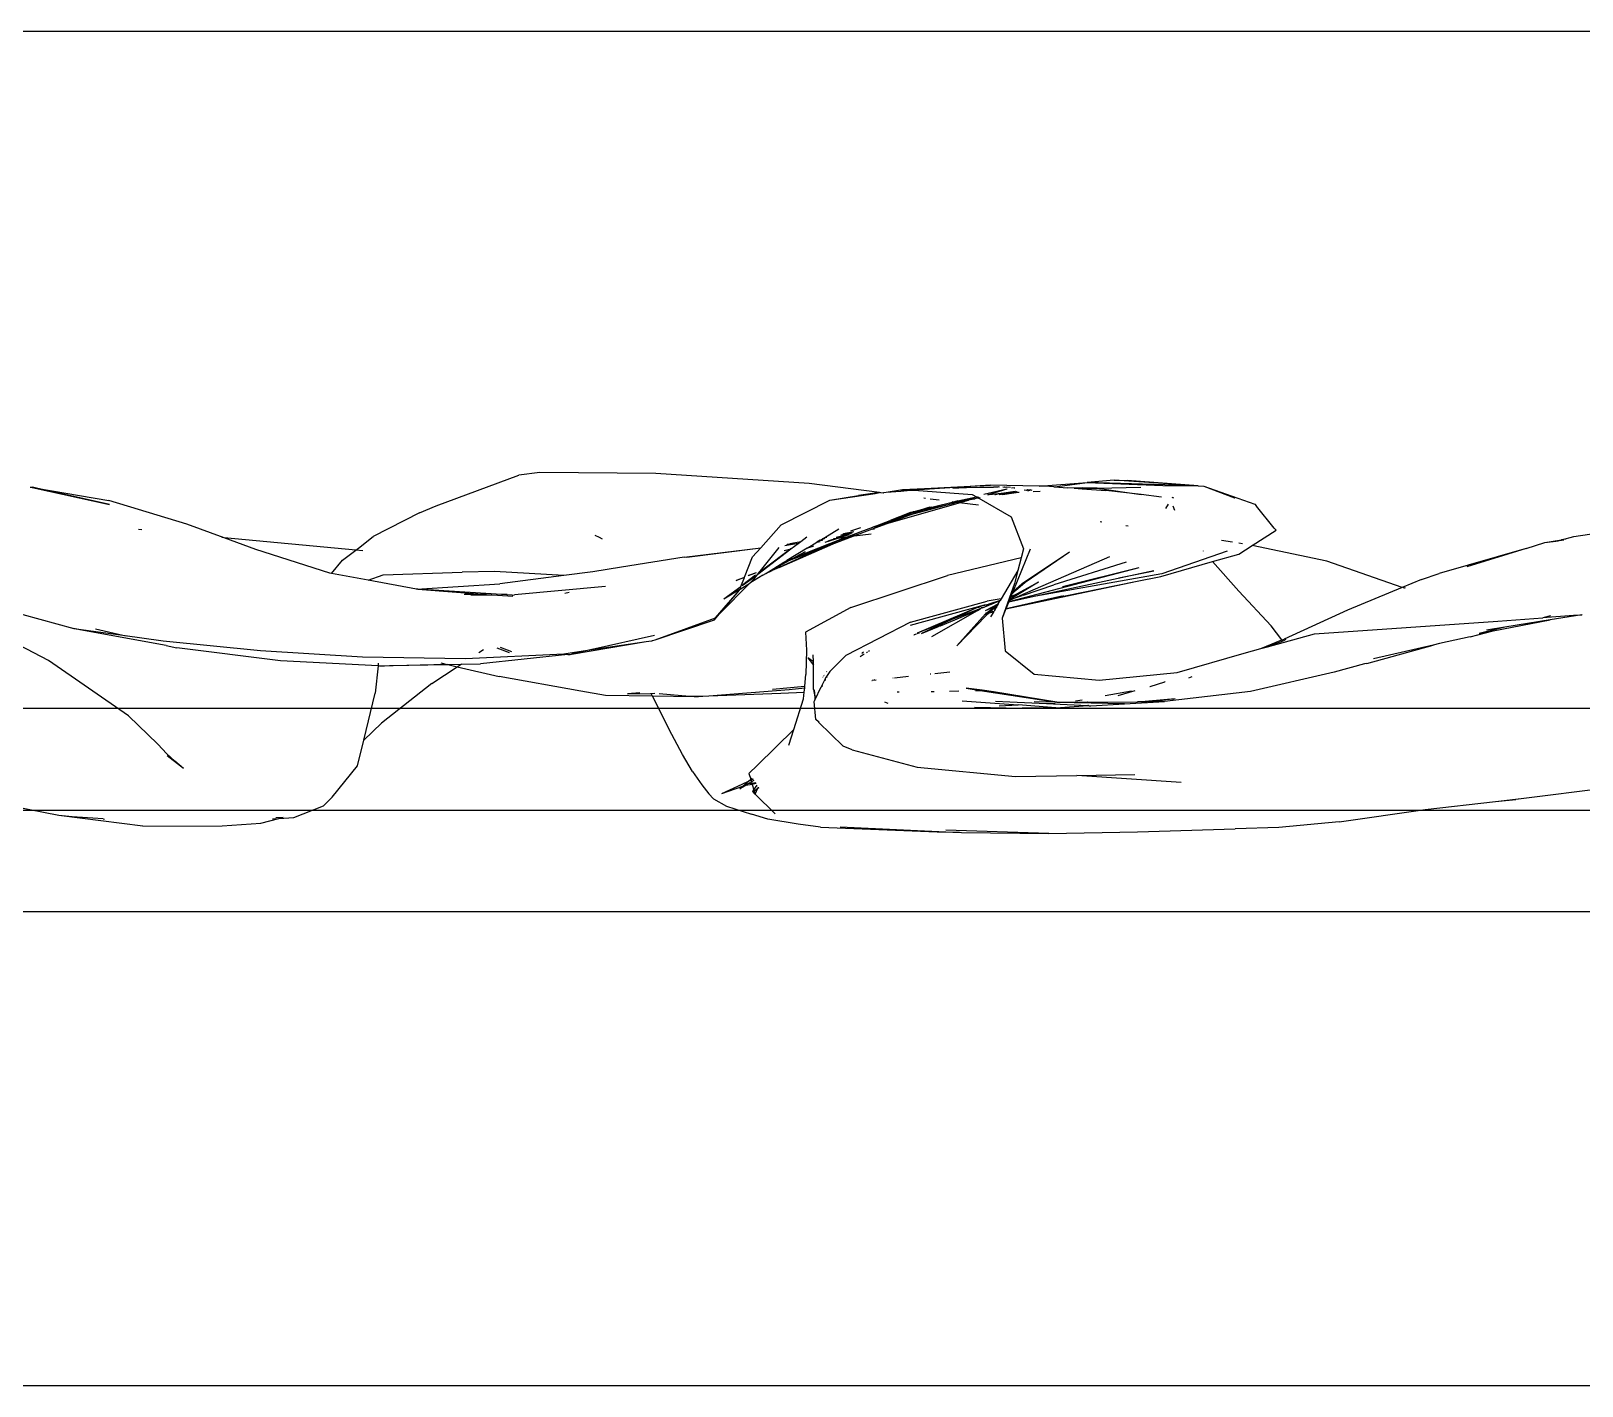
# Model space of a CAD drawing. Header units: millimetres. Extents: x -41292 to 298682, y -22072 to 33155.
# Drawn here: x 30327.9 to 30556.8, y 1090.6 to 1290.6 of the extents above; entities that cross this region are included whole.
import ezdxf

# ---------------------------------------------------------------- set-up
doc = ezdxf.new("R2010")
doc.units = ezdxf.units.MM
doc.layers.add('창호', color=4, linetype='Continuous')
doc.layers.add('틀', color=8, linetype='Continuous')

# ---------------------------------------------------------------- blocks, each defined once
blk = doc.blocks.new('AHSISHEUD')
for p, q in [((31015.05, 18868.57), (31027.26, 18873.13)), ((31030.34, 18873.5), (31027.26, 18873.13)), ((31047.45, 18873.35), (31030.34, 18873.5)), ((31070.11, 18871.87), (31047.45, 18873.35)), ((31104.05, 18871.49), (31111.11, 18872.01)), ((31106.34, 18871.4), (31111.11, 18872.01)), ((31115.14, 18872.35), (31111.11, 18872.01)), ((31127.5, 18871.54), (31111.11, 18872.01)), ((31111.11, 18872.01), (31122.3, 18871.61)), ((31127.5, 18871.54), (31115.14, 18872.35)), ((31115.14, 18872.35), (31117.05, 18872.32)), ((31127.5, 18871.54), (31117.05, 18872.32)), ((30955.1, 18871.34), (30955.45, 18871.33)), ((30955.41, 18871.27), (30966.82, 18868.77)), ((30955.43, 18871.3), (30956.08, 18871.19)), ((30956.08, 18871.19), (30955.45, 18871.33)), ((30956.08, 18871.19), (30966.74, 18869.36)), ((30966.82, 18868.77), (30956.08, 18871.19)), ((31080.47, 18870.54), (31070.11, 18871.87)), ((31073.15, 18869.43), (31079.85, 18870.41)), ((31073.15, 18869.43), (31077.36, 18870.12)), ((31080.47, 18870.54), (31077.36, 18870.12)), ((31077.36, 18870.12), (31079.85, 18870.41)), ((31079.85, 18870.41), (31080.47, 18870.54)), ((31080.7, 18870.51), (31080.47, 18870.54)), ((31080.7, 18870.51), (31081.45, 18870.6)), ((31081.11, 18870.46), (31081.05, 18870.47)), ((31081.45, 18870.6), (31083.9, 18871)), ((31081.45, 18870.6), (31083.61, 18870.77)), ((31083.61, 18870.77), (31085, 18870.92)), ((31085.6, 18870.88), (31083.61, 18870.77)), ((31083.9, 18871), (31087.11, 18871.16)), ((31083.9, 18871), (31085, 18870.92)), ((31085, 18870.92), (31087.11, 18871.16)), ((31085, 18870.92), (31085.6, 18870.88)), ((31096.89, 18871.65), (31085.6, 18870.88)), ((31085.6, 18870.88), (31094.18, 18870.26)), ((31087.26, 18869.67), (31087.02, 18869.7)), ((31087.11, 18871.16), (31096.89, 18871.65)), ((31097.31, 18871.32), (31091.31, 18871.2)), ((31091.31, 18871.2), (31093.08, 18871.31)), ((31092.06, 18869.33), (31094.81, 18869.9)), ((31093.08, 18871.31), (31098, 18871.37)), ((31093.08, 18871.31), (31097.31, 18871.32)), ((31093.85, 18869.59), (31094.14, 18869.63)), ((31093.94, 18869.51), (31094.57, 18869.69)), ((31094.41, 18869.59), (31093.94, 18869.51)), ((31094.14, 18869.63), (31094.47, 18869.72)), ((31094.18, 18870.26), (31094.81, 18869.9)), ((31095.05, 18869.76), (31094.41, 18869.59)), ((31094.41, 18869.59), (31094.57, 18869.69)), ((31094.47, 18869.72), (31094.57, 18869.69)), ((31094.57, 18869.69), (31094.89, 18869.78)), ((31094.81, 18869.9), (31094.94, 18869.93)), ((31094.92, 18869.83), (31094.81, 18869.9)), ((31094.89, 18869.78), (31094.92, 18869.83)), ((31094.89, 18869.78), (31094.99, 18869.79)), ((31094.92, 18869.83), (31095.02, 18869.9)), ((31094.92, 18869.83), (31094.99, 18869.79)), ((31094.99, 18869.79), (31095.07, 18869.87)), ((31094.99, 18869.79), (31095.05, 18869.76)), ((31095.05, 18869.76), (31095.09, 18869.74)), ((31095.07, 18869.87), (31095.13, 18869.85)), ((31095.09, 18869.74), (31095.18, 18869.83)), ((31095.09, 18869.74), (31095.13, 18869.71)), ((31095.13, 18869.71), (31095.26, 18869.79)), ((31095.29, 18869.78), (31095.13, 18869.71)), ((31095.13, 18869.71), (31099.9, 18866.97)), ((31095.36, 18869.75), (31095.29, 18869.78)), ((31099.3, 18871.05), (31095.87, 18870.27)), ((31096.44, 18870.27), (31096.62, 18870.28)), ((31096.68, 18870.29), (31096.62, 18870.28)), ((31096.73, 18870.28), (31096.68, 18870.29)), ((31099.3, 18871.05), (31096.73, 18870.28)), ((31096.73, 18870.28), (31098.43, 18870.46)), ((31104.05, 18871.49), (31096.89, 18871.65)), ((31098, 18871.37), (31097.31, 18871.32)), ((31097.52, 18870.28), (31097.61, 18870.28)), ((31097.61, 18870.28), (31098.43, 18870.46)), ((31098.21, 18871.32), (31098, 18871.37)), ((31098.16, 18870.28), (31099.7, 18870.52)), ((31098.43, 18870.46), (31098.49, 18870.46)), ((31098.49, 18870.46), (31100.51, 18870.75)), ((31098.49, 18870.46), (31100.7, 18870.7)), ((31098.49, 18870.46), (31099.7, 18870.52)), ((31098.63, 18870.28), (31098.53, 18870.28)), ((31098.63, 18870.28), (31100.65, 18870.57)), ((31100.08, 18870.54), (31098.63, 18870.28)), ((31098.67, 18871.38), (31098.89, 18871.35)), ((31098.89, 18871.35), (31099.04, 18871.39)), ((31099.13, 18871.31), (31098.89, 18871.35)), ((31099.29, 18871.36), (31099.13, 18871.31)), ((31099.84, 18871.29), (31099.29, 18871.36)), ((31099.34, 18871.04), (31099.3, 18871.05)), ((31099.7, 18870.52), (31100.08, 18870.54)), ((31100.37, 18871.23), (31099.98, 18871.19)), ((31100.08, 18870.54), (31100.7, 18870.7)), ((31100.08, 18870.54), (31100.65, 18870.57)), ((31100.37, 18871.23), (31100.44, 18871.22)), ((31100.51, 18870.75), (31100.56, 18870.73)), ((31100.65, 18870.57), (31101, 18870.62)), ((31100.7, 18870.7), (31100.82, 18870.67)), ((31101, 18870.62), (31101.11, 18870.6)), ((31102.16, 18870.86), (31101.83, 18870.91)), ((31102.35, 18870.94), (31102.16, 18870.86)), ((31102.82, 18870.93), (31102.16, 18870.86)), ((31102.35, 18870.94), (31102.42, 18870.98)), ((31102.37, 18870.82), (31102.82, 18870.93)), ((31102.42, 18870.98), (31102.55, 18870.96)), ((31102.82, 18870.93), (31102.96, 18870.91)), ((31103.16, 18870.71), (31104.18, 18870.76)), ((31104.91, 18871.47), (31104.05, 18871.49)), ((31106.19, 18871.38), (31104.91, 18871.47)), ((31106.19, 18871.38), (31106.34, 18871.4)), ((31106.34, 18871.4), (31108.17, 18871.24)), ((31109.22, 18871.17), (31108.17, 18871.24)), ((31110.48, 18871.22), (31109.22, 18871.17)), ((31109.22, 18871.17), (31110.41, 18871.09)), ((31110.41, 18871.09), (31112.62, 18871.21)), ((31110.41, 18871.09), (31113.87, 18870.85)), ((31112.62, 18871.21), (31110.48, 18871.22)), ((31112.62, 18871.21), (31119.07, 18871.36)), ((31112.62, 18871.21), (31119.12, 18870.24)), ((31119.12, 18870.24), (31113.87, 18870.85)), ((31122.11, 18869.86), (31119.12, 18870.24)), ((31122.3, 18871.61), (31127.5, 18871.54)), ((31123.75, 18869.86), (31123.67, 18869.74)), ((31123.84, 18869.73), (31123.88, 18869.85)), ((31127.5, 18871.54), (31128.33, 18871.51)), ((31128.33, 18871.51), (31132.88, 18869.79)), ((31128.33, 18871.51), (31135.88, 18868.82)), ((31132.88, 18869.79), (31132.92, 18869.78)), ((30978.23, 18865.89), (30966.74, 18869.36)), ((31012.59, 18867.55), (31005.76, 18864.05)), ((31012.59, 18867.55), (31015.05, 18868.57)), ((31065.99, 18865.8), (31073.15, 18869.43)), ((31086.28, 18867.84), (31082.06, 18866.44)), ((31085.07, 18867.58), (31082.06, 18866.44)), ((31082.11, 18866.15), (31092.25, 18869.03)), ((31091.5, 18868.97), (31085.05, 18867.26)), ((31085.05, 18867.26), (31086.96, 18867.99)), ((31085.33, 18867.64), (31085.07, 18867.58)), ((31085.47, 18867.68), (31085.33, 18867.64)), ((31085.47, 18867.68), (31087.58, 18868.31)), ((31086.28, 18867.84), (31085.47, 18867.68)), ((31086.28, 18867.84), (31086.96, 18867.99)), ((31086.69, 18867.98), (31086.28, 18867.84)), ((31087.58, 18868.31), (31086.69, 18867.98)), ((31087.37, 18868.15), (31086.69, 18867.98)), ((31086.96, 18867.99), (31091.5, 18868.97)), ((31086.96, 18867.99), (31087.37, 18868.15)), ((31090.79, 18868.98), (31087.37, 18868.15)), ((31087.37, 18868.15), (31087.93, 18868.4)), ((31087.93, 18868.4), (31087.58, 18868.31)), ((31087.93, 18868.4), (31088.16, 18868.45)), ((31089.29, 18869.41), (31087.97, 18869.58)), ((31091.38, 18869.14), (31090.79, 18868.98)), ((31091.52, 18869.12), (31090.79, 18868.98)), ((31091.38, 18869.14), (31091.22, 18869.16)), ((31092.06, 18869.33), (31091.38, 18869.14)), ((31091.52, 18869.12), (31091.38, 18869.14)), ((31091.91, 18869.08), (31091.5, 18868.97)), ((31091.59, 18869.12), (31091.52, 18869.12)), ((31091.59, 18869.12), (31092.92, 18869.34)), ((31091.91, 18869.08), (31091.59, 18869.12)), ((31091.98, 18869.07), (31091.91, 18869.08)), ((31092.05, 18869.08), (31091.98, 18869.07)), ((31092.92, 18869.34), (31092.05, 18869.08)), ((31092.25, 18869.03), (31092.05, 18869.08)), ((31092.06, 18869.33), (31093.65, 18869.53)), ((31092.25, 18869.03), (31093.62, 18869.42)), ((31095.08, 18868.67), (31092.25, 18869.03)), ((31092.92, 18869.34), (31093.25, 18869.4)), ((31093.65, 18869.53), (31093.25, 18869.4)), ((31093.62, 18869.42), (31093.25, 18869.4)), ((31093.94, 18869.51), (31093.62, 18869.42)), ((31093.65, 18869.53), (31093.85, 18869.59)), ((31123.09, 18868.83), (31122.7, 18868.21)), ((31124.09, 18867.92), (31123.83, 18868.56)), ((31135.88, 18868.82), (31136.07, 18868.59)), ((31136.07, 18868.59), (31136.14, 18868.56)), ((31138.75, 18865.3), (31136.14, 18868.56)), ((30971.62, 18865.02), (30971.12, 18865.07)), ((30983.74, 18863.88), (30978.23, 18865.89)), ((31062.96, 18862.39), (31065.99, 18865.8)), ((31072.4, 18863.93), (31074.5, 18865.2)), ((31076.25, 18864.92), (31077.74, 18865.37)), ((31079.41, 18865.13), (31076.81, 18864.15)), ((31077.61, 18864.74), (31079.48, 18865.45)), ((31082.11, 18866.15), (31079.41, 18865.13)), ((31079.41, 18865.13), (31079.76, 18865.19)), ((31085.05, 18867.26), (31079.48, 18865.45)), ((31079.48, 18865.45), (31082.06, 18866.44)), ((31079.48, 18865.45), (31082.11, 18866.15)), ((31085.05, 18867.26), (31082.11, 18866.15)), ((31099.9, 18866.97), (31101.75, 18862.22)), ((31113.31, 18866.17), (31113.07, 18866.2)), ((31117.19, 18865.57), (31116.83, 18865.63)), ((31139.03, 18865), (31138.75, 18865.3)), ((30983.74, 18863.88), (30983.4, 18863.91)), ((30988.44, 18862.16), (30983.74, 18863.88)), ((31003.18, 18862.05), (30983.74, 18863.88)), ((31003.58, 18862.36), (31005.76, 18864.05)), ((31038.45, 18864.28), (31039.11, 18863.94)), ((31039.11, 18863.94), (31039.57, 18863.71)), ((31065.66, 18859.47), (31073.19, 18862.79)), ((31068.48, 18863.04), (31066.51, 18862.66)), ((31066.82, 18862.88), (31066.91, 18862.91)), ((31066.91, 18862.91), (31068.48, 18863.04)), ((31067.24, 18863.04), (31068.85, 18863.32)), ((31067.4, 18862.23), (31068.48, 18863.04)), ((31068.06, 18861.01), (31075.03, 18863.75)), ((31068.48, 18863.04), (31068.85, 18863.32)), ((31068.85, 18863.32), (31069.78, 18864.01)), ((31069.81, 18862.35), (31071.21, 18863.2)), ((31071.73, 18863.52), (31071.21, 18863.2)), ((31071.21, 18863.2), (31071.74, 18863.34)), ((31075.03, 18863.75), (31071.6, 18862.19)), ((31071.73, 18863.52), (31071.9, 18863.62)), ((31071.73, 18863.52), (31072.05, 18863.54)), ((31071.9, 18863.62), (31072.37, 18863.76)), ((31071.9, 18863.62), (31072.07, 18863.73)), ((31072.05, 18863.54), (31072.07, 18863.56)), ((31072.07, 18863.73), (31072.25, 18863.83)), ((31072.37, 18863.76), (31072.07, 18863.73)), ((31072.25, 18863.83), (31072.4, 18863.93)), ((31072.58, 18863.9), (31072.25, 18863.83)), ((31072.41, 18863.79), (31072.37, 18863.76)), ((31072.4, 18863.93), (31072.69, 18863.98)), ((31074.64, 18863.88), (31072.41, 18863.15)), ((31074.22, 18863.82), (31072.88, 18863.37)), ((31073.19, 18862.79), (31077.61, 18864.74)), ((31076.81, 18864.15), (31073.19, 18862.79)), ((31073.71, 18863.75), (31073.74, 18863.77)), ((31073.74, 18863.77), (31074.22, 18863.82)), ((31074.11, 18863.94), (31076.07, 18864.44)), ((31074.26, 18863.83), (31074.22, 18863.82)), ((31076.07, 18864.44), (31074.26, 18863.83)), ((31074.26, 18863.83), (31074.64, 18863.88)), ((31075.97, 18864.31), (31074.64, 18863.88)), ((31074.64, 18863.88), (31075.41, 18863.98)), ((31076.07, 18864.44), (31074.77, 18864.24)), ((31075.03, 18863.75), (31075.07, 18863.77)), ((31075.07, 18863.77), (31077.61, 18864.74)), ((31075.09, 18864.39), (31075.18, 18864.43)), ((31076.68, 18864.74), (31075.18, 18864.43)), ((31075.18, 18864.43), (31076.51, 18864.63)), ((31076.07, 18864.44), (31076.26, 18864.48)), ((31076.26, 18864.48), (31076.36, 18864.54)), ((31076.81, 18864.15), (31079.27, 18864.46)), ((31132.57, 18863.22), (31130.97, 18863.47)), ((31134.04, 18862.99), (31133.5, 18863.08)), ((31133.53, 18861.46), (31135.51, 18862.74)), ((31135.51, 18862.74), (31139.03, 18865)), ((31146.5, 18860.44), (31135.51, 18862.74)), ((31175.94, 18862.31), (31178.67, 18863.15)), ((31178.67, 18863.15), (31181.15, 18863.56)), ((31178.67, 18863.15), (31180.71, 18863.44)), ((31180.86, 18863.46), (31181.49, 18863.55)), ((31181.15, 18863.56), (31182.97, 18864.06)), ((31181.78, 18863.65), (31181.15, 18863.56)), ((31182.97, 18864.06), (31187.6, 18864.76)), ((30999.34, 18858.67), (30988.44, 18862.16)), ((30999.61, 18858.62), (31001.23, 18860.55)), ((31001.23, 18860.55), (31003.18, 18862.05)), ((31003.18, 18862.05), (31003.58, 18862.36)), ((31004.22, 18861.95), (31003.18, 18862.05)), ((31051.65, 18861.01), (31042.39, 18859.51)), ((31051.65, 18861.01), (31062.96, 18862.39)), ((31052.03, 18861), (31062.96, 18862.39)), ((31060.57, 18858.05), (31061.76, 18861.05)), ((31061.76, 18861.05), (31062.96, 18862.39)), ((31062.52, 18858.49), (31067.4, 18862.23)), ((31062.9, 18858.97), (31065.67, 18862.44)), ((31067.4, 18862.23), (31063.19, 18859.09)), ((31067.09, 18860.49), (31063.69, 18858.62)), ((31067.09, 18860.49), (31063.72, 18858.58)), ((31071.6, 18862.19), (31065.66, 18859.47)), ((31066.23, 18860.16), (31066.8, 18860.51)), ((31067.09, 18860.49), (31066.23, 18860.16)), ((31066.41, 18861.98), (31067.4, 18862.23)), ((31069.81, 18862.35), (31066.8, 18860.51)), ((31066.8, 18860.51), (31067.97, 18860.97)), ((31067.21, 18860.54), (31067.09, 18860.49)), ((31071.6, 18862.19), (31067.21, 18860.54)), ((31067.97, 18860.97), (31067.21, 18860.54)), ((31067.97, 18860.97), (31068.06, 18861.01)), ((31069.52, 18861.82), (31068.06, 18861.01)), ((31070.62, 18862.58), (31069.81, 18862.35)), ((31070.75, 18862.66), (31070.62, 18862.58)), ((31101.4, 18860.92), (31090.51, 18858.28)), ((31100.2, 18855.93), (31102.78, 18862.22)), ((31101.4, 18860.92), (31100.9, 18859.03)), ((31114.44, 18861.06), (31101.21, 18855.3)), ((31101.75, 18862.22), (31101.4, 18860.92)), ((31101.52, 18857.11), (31108.54, 18861.81)), ((31102, 18857.31), (31108.54, 18861.81)), ((31131.79, 18861.89), (31122.14, 18858.56)), ((31128.3, 18861.89), (31128.28, 18861.92)), ((31129.65, 18860.35), (31133.53, 18861.46)), ((31157.63, 18856.52), (31146.5, 18860.44)), ((31175.94, 18862.31), (31163.08, 18858.59)), ((31175.94, 18862.31), (31167.15, 18859.57)), ((30999.61, 18858.62), (30999.34, 18858.67)), ((31005, 18857.63), (30999.61, 18858.62)), ((31005, 18857.63), (31007.25, 18858.42)), ((31007.25, 18858.42), (31018.87, 18858.78)), ((31023.65, 18858.87), (31018.87, 18858.78)), ((31033.87, 18858.29), (31023.65, 18858.87)), ((31033.87, 18858.29), (31024.46, 18857.05)), ((31038.18, 18858.86), (31033.87, 18858.29)), ((31042.39, 18859.51), (31038.18, 18858.86)), ((31060.23, 18856.82), (31062.16, 18858.22)), ((31062.19, 18858.34), (31060.29, 18856.92)), ((31061.14, 18858.28), (31061.11, 18858.24)), ((31061.14, 18858.28), (31062.32, 18858.74)), ((31062.3, 18858.68), (31061.14, 18858.28)), ((31063.27, 18858.36), (31061.34, 18857.18)), ((31062.06, 18857.92), (31062.52, 18858.49)), ((31062.52, 18858.49), (31062.71, 18858.73)), ((31063, 18858.95), (31062.71, 18858.73)), ((31062.71, 18858.73), (31062.83, 18858.88)), ((31062.83, 18858.88), (31062.9, 18858.97)), ((31063, 18858.95), (31062.83, 18858.88)), ((31062.9, 18858.97), (31063.19, 18859.09)), ((31063.19, 18859.09), (31063, 18858.95)), ((31063.27, 18858.36), (31063.69, 18858.62)), ((31063.27, 18858.36), (31063.72, 18858.58)), ((31063.69, 18858.62), (31066.23, 18860.16)), ((31063.72, 18858.58), (31064.65, 18859.02)), ((31065.66, 18859.47), (31064.65, 18859.02)), ((31076.23, 18853.6), (31090.51, 18858.28)), ((31100.9, 18859.03), (31098.44, 18854.84)), ((31118.78, 18859.41), (31099.58, 18854.43)), ((31100.9, 18859.03), (31100.4, 18857.12)), ((31120.97, 18858.99), (31103.58, 18855.25)), ((31122.14, 18858.56), (31103.58, 18855.25)), ((31116.89, 18860.26), (31106.2, 18856.91)), ((31118.78, 18859.41), (31107.5, 18856.61)), ((31115.8, 18857.95), (31120.97, 18858.99)), ((31118.28, 18857.41), (31122, 18858.16)), ((31122, 18858.16), (31129.65, 18860.35)), ((31133.53, 18856), (31129.65, 18860.35)), ((31160.47, 18857.69), (31163.08, 18858.59)), ((31012.14, 18856.31), (31005, 18857.63)), ((31012.14, 18856.31), (31024.46, 18857.05)), ((31012.35, 18856.27), (31012.14, 18856.31)), ((31012.35, 18856.27), (31022.5, 18855.51)), ((31024.67, 18855.51), (31012.35, 18856.27)), ((31040.04, 18856.7), (31026.61, 18855.43)), ((31056.29, 18852.06), (31059.8, 18856.14)), ((31056.88, 18852.65), (31061.34, 18857.18)), ((31056.88, 18852.65), (31059.8, 18856.14)), ((31057.53, 18854.86), (31060.01, 18856.66)), ((31057.53, 18854.86), (31059.86, 18856.28)), ((31059.32, 18857.56), (31060.57, 18858.05)), ((31060.56, 18858.03), (31059.32, 18857.56)), ((31059.8, 18856.14), (31059.86, 18856.28)), ((31059.86, 18856.28), (31059.91, 18856.31)), ((31059.91, 18856.31), (31061.34, 18857.18)), ((31059.91, 18856.31), (31060.01, 18856.66)), ((31060.01, 18856.66), (31060.56, 18858.03)), ((31060.56, 18858.03), (31060.57, 18858.05)), ((31061.34, 18857.18), (31062.06, 18857.92)), ((31100.4, 18857.12), (31098.58, 18852)), ((31099.15, 18853.37), (31118.28, 18857.41)), ((31103.95, 18857.3), (31099.73, 18854.78)), ((31100.56, 18856.09), (31100.03, 18855.53)), ((31100.1, 18855.7), (31100.56, 18856.09)), ((31100.16, 18855.84), (31100.84, 18856.39)), ((31100.16, 18855.84), (31100.2, 18855.93)), ((31101.52, 18857.11), (31100.2, 18855.93)), ((31100.56, 18856.09), (31102, 18857.31)), ((31100.84, 18856.39), (31100.56, 18856.09)), ((31103.95, 18857.3), (31100.72, 18855.56)), ((31100.84, 18856.39), (31102, 18857.31)), ((31101.52, 18857.11), (31100.84, 18856.39)), ((31102, 18857.31), (31101.52, 18857.11)), ((31101.74, 18855.39), (31106.2, 18856.91)), ((31107.89, 18855.32), (31118.28, 18857.41)), ((31133.53, 18856), (31138.3, 18850.86)), ((31157.63, 18856.52), (31149.57, 18853.2)), ((31160.47, 18857.69), (31157.63, 18856.52)), ((31157.95, 18856.41), (31157.79, 18856.47)), ((31158.06, 18856.46), (31157.95, 18856.41)), ((31019.56, 18855.48), (31019.17, 18855.52)), ((31022.5, 18855.51), (31019.56, 18855.48)), ((31020.15, 18855.43), (31024.12, 18855.39)), ((31022.5, 18855.51), (31024.12, 18855.39)), ((31024.12, 18855.39), (31026.35, 18855.23)), ((31025.52, 18855.51), (31024.67, 18855.51)), ((31026.25, 18855.41), (31024.67, 18855.51)), ((31026.25, 18855.41), (31026.61, 18855.43)), ((31034.67, 18855.79), (31034.05, 18855.67)), ((31076.23, 18853.6), (31069.57, 18849.96)), ((31085.05, 18850.95), (31096, 18853.96)), ((31085.07, 18851.42), (31096.37, 18854.5)), ((31086.08, 18849.85), (31095.01, 18853.61)), ((31095.01, 18853.61), (31091.62, 18852)), ((31095.01, 18853.61), (31095.11, 18853.62)), ((31095.11, 18853.62), (31095.16, 18853.64)), ((31095.16, 18853.64), (31095.2, 18853.65)), ((31095.39, 18853.71), (31095.2, 18853.65)), ((31096.26, 18853.94), (31095.39, 18853.71)), ((31095.69, 18853.55), (31096.94, 18854.07)), ((31096, 18853.96), (31096.64, 18854.09)), ((31097.93, 18854.06), (31096.1, 18853.08)), ((31097.44, 18853.67), (31096.1, 18853.08)), ((31096.64, 18854.09), (31096.26, 18853.94)), ((31096.94, 18854.07), (31096.26, 18853.94)), ((31098.44, 18854.84), (31096.37, 18854.5)), ((31096.38, 18852.82), (31097.44, 18853.67)), ((31098.3, 18854.59), (31096.64, 18854.09)), ((31096.64, 18854.09), (31097.44, 18854.25)), ((31097, 18854.08), (31096.94, 18854.07)), ((31097, 18854.08), (31097.44, 18854.25)), ((31097.37, 18853.38), (31097.79, 18853.74)), ((31097.7, 18853.57), (31097.37, 18853.38)), ((31097.7, 18853.57), (31097.39, 18853.05)), ((31097.44, 18854.25), (31098.3, 18854.59)), ((31097.44, 18853.67), (31097.93, 18854.06)), ((31097.87, 18853.86), (31097.44, 18853.67)), ((31097.79, 18853.74), (31097.7, 18853.57)), ((31097.87, 18853.86), (31097.79, 18853.74)), ((31098.01, 18854.11), (31097.87, 18853.86)), ((31098.01, 18854.11), (31097.93, 18854.06)), ((31098.01, 18854.11), (31098.3, 18854.59)), ((31098.44, 18854.84), (31098.3, 18854.59)), ((31099.18, 18853.45), (31107.38, 18855.28)), ((31099.18, 18853.45), (31099.56, 18854.38)), ((31102.88, 18855.12), (31099.56, 18854.38)), ((31099.56, 18854.38), (31099.58, 18854.43)), ((31099.58, 18854.43), (31099.66, 18854.63)), ((31100.64, 18855.05), (31099.66, 18854.63)), ((31099.66, 18854.63), (31099.73, 18854.78)), ((31099.73, 18854.78), (31099.85, 18855.1)), ((31100.72, 18855.56), (31099.85, 18855.1)), ((31099.85, 18855.1), (31099.91, 18855.24)), ((31099.91, 18855.24), (31100.72, 18855.56)), ((31099.91, 18855.24), (31100.03, 18855.53)), ((31100.03, 18855.53), (31100.1, 18855.7)), ((31100.1, 18855.7), (31100.16, 18855.84)), ((31100.64, 18855.05), (31101.55, 18855.36)), ((31101.21, 18855.3), (31100.64, 18855.05)), ((31101.55, 18855.36), (31101.21, 18855.3)), ((31101.74, 18855.39), (31101.55, 18855.36)), ((31103.58, 18855.25), (31102.88, 18855.12)), ((31107.76, 18855.31), (31106.08, 18854.92)), ((30951.52, 18853.23), (30961.55, 18850.5)), ((31047.36, 18848.83), (31056.29, 18852.06)), ((31047.36, 18848.83), (31056.14, 18851.77)), ((31056.14, 18851.77), (31056.88, 18852.65)), ((31056.14, 18851.77), (31056.29, 18852.06)), ((31056.29, 18852.06), (31056.88, 18852.65)), ((31085.07, 18851.42), (31075.53, 18846.49)), ((31086.08, 18849.85), (31091.62, 18852)), ((31091.62, 18852), (31086.68, 18849.72)), ((31088.23, 18849.31), (31094.95, 18853.16)), ((31094.95, 18853.16), (31089.43, 18850.84)), ((31091.62, 18852), (31095.5, 18853.47)), ((31096.15, 18852.65), (31091.9, 18847.93)), ((31091.9, 18847.93), (31096.24, 18852.42)), ((31094.95, 18853.16), (31095.5, 18853.47)), ((31095.5, 18853.47), (31095.51, 18853.51)), ((31095.69, 18853.55), (31095.51, 18853.51)), ((31096.19, 18852.68), (31096.15, 18852.65)), ((31096.17, 18852.78), (31096.32, 18852.77)), ((31096.18, 18852.75), (31096.32, 18852.77)), ((31096.19, 18852.68), (31096.32, 18852.77)), ((31096.62, 18852.75), (31096.19, 18852.68)), ((31096.24, 18852.42), (31096.19, 18852.68)), ((31096.62, 18852.75), (31096.24, 18852.42)), ((31096.32, 18852.77), (31096.38, 18852.82)), ((31096.38, 18852.82), (31096.48, 18852.85)), ((31097.22, 18853.29), (31096.48, 18852.85)), ((31096.48, 18852.85), (31096.74, 18852.87)), ((31097.31, 18852.91), (31096.62, 18852.75)), ((31096.74, 18852.87), (31096.62, 18852.75)), ((31096.77, 18852.87), (31096.74, 18852.87)), ((31096.81, 18852.92), (31096.77, 18852.87)), ((31096.84, 18852.93), (31096.81, 18852.92)), ((31097.22, 18853.29), (31096.84, 18852.93)), ((31096.84, 18852.93), (31097.39, 18853.05)), ((31096.84, 18852.93), (31097.36, 18852.99)), ((31097.31, 18852.91), (31096.88, 18852.19)), ((31097.37, 18853.38), (31097.22, 18853.29)), ((31097.36, 18852.99), (31097.31, 18852.91)), ((31097.39, 18853.05), (31097.36, 18852.99)), ((31099.15, 18853.37), (31098.58, 18852)), ((31098.58, 18852), (31099.03, 18847.17)), ((31099.15, 18853.37), (31099.18, 18853.45)), ((31149.57, 18853.2), (31140.19, 18848.92)), ((31144.69, 18849.68), (31171.75, 18851.56)), ((31171.04, 18850.14), (31179.48, 18851.76)), ((31171.75, 18851.56), (31178.37, 18852.06)), ((31179.48, 18851.76), (31172.79, 18850.69)), ((31182.9, 18852.41), (31178.37, 18852.06)), ((31179.54, 18852.35), (31178.37, 18852.06)), ((31184.14, 18852.5), (31179.48, 18851.76)), ((31182.9, 18852.41), (31183.03, 18852.44)), ((31183.03, 18852.44), (31184.14, 18852.5)), ((31184.19, 18852.51), (31184.14, 18852.5)), ((30957.81, 18845.78), (30949.67, 18850.01)), ((30962.44, 18850.27), (30961.55, 18850.5)), ((30961.55, 18850.5), (30968.82, 18849.49)), ((30975.22, 18847.99), (30962.44, 18850.27)), ((30964.79, 18850.44), (30968.82, 18849.49)), ((30968.82, 18849.49), (30969.29, 18849.38)), ((30968.82, 18849.49), (30974.75, 18848.68)), ((31047.29, 18849.43), (31038.09, 18847.38)), ((31069.57, 18849.96), (31069.7, 18847.26)), ((31085.54, 18849.53), (31085.58, 18849.55)), ((31085.88, 18849.65), (31085.58, 18849.55)), ((31086.32, 18849.8), (31086.01, 18849.69)), ((31086.68, 18849.72), (31089.18, 18850.76)), ((31089.22, 18850.76), (31089.18, 18850.76)), ((31089.43, 18850.84), (31089.22, 18850.76)), ((31137.77, 18847.78), (31144.69, 18849.68)), ((31139.87, 18848.79), (31138.3, 18850.86)), ((31167.67, 18849.26), (31163.13, 18848.26)), ((31167.67, 18849.26), (31171.04, 18850.14)), ((31172.79, 18850.69), (31168.99, 18849.75)), ((31168.99, 18849.75), (31171.04, 18850.14)), ((31172.79, 18850.69), (31170.06, 18850.25)), ((30974.75, 18848.68), (30989.12, 18847.24)), ((30975.22, 18847.99), (30976.78, 18847.61)), ((30992.07, 18845.69), (30976.78, 18847.61)), ((30989.12, 18847.24), (31004.16, 18846.32)), ((31019.37, 18846.07), (31033.88, 18846.75)), ((31021.37, 18846.95), (31022.04, 18847.39)), ((31024.02, 18847.64), (31025.83, 18846.96)), ((31024.49, 18847.7), (31026.17, 18847.1)), ((31033.88, 18846.75), (31038, 18847.36)), ((31035.03, 18846.7), (31046.06, 18848.54)), ((31038, 18847.36), (31035.03, 18846.7)), ((31038, 18847.36), (31038.09, 18847.38)), ((31038.09, 18847.38), (31046.06, 18848.54)), ((31046.06, 18848.54), (31046.82, 18848.65)), ((31046.82, 18848.65), (31046.92, 18848.68)), ((31046.92, 18848.68), (31046.98, 18848.69)), ((31046.98, 18848.69), (31047.36, 18848.83)), ((31069.7, 18847.26), (31069.61, 18843.71)), ((31077.62, 18846.35), (31078.24, 18846.73)), ((31077.89, 18846.8), (31077.93, 18846.86)), ((31078.13, 18846.99), (31077.93, 18846.86)), ((31078.57, 18846.93), (31078.72, 18847.03)), ((31078.86, 18847.11), (31079.03, 18847.21)), ((31099.03, 18847.17), (31103.29, 18843.75)), ((31124.4, 18843.99), (31134.29, 18846.82)), ((31134.29, 18846.82), (31136.78, 18847.51)), ((31136.78, 18847.51), (31139.87, 18848.79)), ((31136.78, 18847.51), (31137.77, 18847.78)), ((31139.99, 18848.62), (31137.77, 18847.78)), ((31139.87, 18848.79), (31140.19, 18848.92)), ((31139.99, 18848.62), (31139.87, 18848.79)), ((31140.46, 18848.85), (31139.99, 18848.62)), ((31152.42, 18845.33), (31162.2, 18848)), ((31162.2, 18848), (31153.42, 18845.98)), ((31163.13, 18848.26), (31162.2, 18848)), ((30969.62, 18837.6), (30957.81, 18845.78)), ((31006.47, 18844.95), (30992.07, 18845.69)), ((31004.16, 18846.32), (31019.37, 18846.07)), ((31006.47, 18844.95), (31006.06, 18840.95)), ((31006.74, 18844.93), (31006.47, 18844.95)), ((31006.51, 18845.34), (31006.48, 18844.99)), ((31016.67, 18845.17), (31006.74, 18844.93)), ((31006.74, 18844.93), (31008.14, 18845.02)), ((31008.14, 18845.02), (31016.67, 18845.17)), ((31014.41, 18842.38), (31018.15, 18844.83)), ((31015.72, 18845.39), (31016.67, 18845.17)), ((31016.67, 18845.17), (31016.76, 18845.15)), ((31016.76, 18845.15), (31018.72, 18845.21)), ((31016.76, 18845.15), (31018.15, 18844.83)), ((31018.15, 18844.83), (31018.72, 18845.21)), ((31018.15, 18844.83), (31024.37, 18843.41)), ((31018.72, 18845.21), (31018.81, 18845.27)), ((31018.72, 18845.21), (31021.57, 18845.26)), ((31034.48, 18846.64), (31021.57, 18845.26)), ((31034.48, 18846.64), (31034.83, 18846.65)), ((31034.83, 18846.65), (31035.03, 18846.7)), ((31070.72, 18845.54), (31069.89, 18846.14)), ((31069.89, 18846.14), (31070.72, 18845.09)), ((31070.72, 18845.54), (31070.71, 18846.57)), ((31070.72, 18845.09), (31070.72, 18845.54)), ((31070.75, 18841.49), (31070.72, 18845.09)), ((31075.53, 18846.49), (31073.15, 18844.12)), ((31152.07, 18845.25), (31147.59, 18844.04)), ((31152.42, 18845.33), (31152.07, 18845.25)), ((31014.41, 18842.38), (31007, 18836.5)), ((31036.38, 18841.25), (31024.37, 18843.41)), ((31069.46, 18841.95), (31069.61, 18843.71)), ((31072.01, 18842.17), (31071.91, 18841.91)), ((31071.96, 18842.16), (31072.01, 18842.17)), ((31072.57, 18843.27), (31072.01, 18842.17)), ((31072.01, 18842.17), (31072.14, 18842.18)), ((31072.11, 18843.36), (31072.16, 18843.3)), ((31072.28, 18843.59), (31072.32, 18843.53)), ((31072.45, 18842.78), (31072.5, 18842.87)), ((31072.46, 18842.92), (31072.57, 18843.27)), ((31072.46, 18842.92), (31072.5, 18842.87)), ((31073.15, 18844.12), (31072.57, 18843.27)), ((31072.57, 18843.27), (31072.77, 18843.4)), ((31072.72, 18844.09), (31072.67, 18844.13)), ((31079.33, 18842.8), (31079.41, 18842.8)), ((31079.98, 18842.87), (31079.41, 18842.8)), ((31079.73, 18842.96), (31079.78, 18842.97)), ((31082.5, 18843.14), (31082.45, 18843.13)), ((31084.76, 18843.38), (31082.69, 18843.16)), ((31088.08, 18843.74), (31087.94, 18843.73)), ((31090.87, 18844.04), (31088.67, 18843.8)), ((31103.29, 18843.75), (31112.9, 18842.83)), ((31112.9, 18842.83), (31124.4, 18843.99)), ((31120.42, 18841.94), (31122.61, 18842.59)), ((31122.64, 18842.59), (31122.61, 18842.59)), ((31126.57, 18843.34), (31126.09, 18843.15)), ((31147.59, 18844.04), (31135.22, 18841.18)), ((31004.36, 18834.02), (31006.06, 18840.95)), ((31036.42, 18841.25), (31036.38, 18841.25)), ((31040.04, 18840.6), (31036.42, 18841.25)), ((31047, 18840.48), (31040.04, 18840.6)), ((31045.11, 18840.98), (31043.27, 18840.84)), ((31043.27, 18840.84), (31046.78, 18840.9)), ((31046.78, 18840.9), (31046.77, 18840.93)), ((31046.78, 18840.9), (31047.32, 18840.91)), ((31047, 18840.48), (31046.78, 18840.9)), ((31053.18, 18840.37), (31047, 18840.48)), ((31049.83, 18834.84), (31047, 18840.48)), ((31047.95, 18840.89), (31052.42, 18840.47)), ((31052.42, 18840.47), (31054.39, 18840.5)), ((31053.18, 18840.37), (31054.39, 18840.5)), ((31054.39, 18840.5), (31055.27, 18840.53)), ((31055.27, 18840.53), (31067.17, 18841.47)), ((31055.27, 18840.53), (31065.92, 18840.94)), ((31064.69, 18841.54), (31069.46, 18841.95)), ((31065.92, 18840.94), (31069.38, 18841.07)), ((31067.17, 18841.47), (31069.44, 18841.74)), ((31067.85, 18835.58), (31069.29, 18840.08)), ((31069.29, 18840.08), (31069.38, 18841.07)), ((31069.38, 18841.07), (31069.44, 18841.74)), ((31069.44, 18841.74), (31069.46, 18841.95)), ((31070.75, 18841.49), (31070.92, 18840.38)), ((31070.85, 18839.69), (31070.95, 18839.88)), ((31070.86, 18841.44), (31070.92, 18840.38)), ((31070.92, 18840.38), (31070.95, 18839.88)), ((31070.95, 18839.88), (31071.85, 18841.86)), ((31071.91, 18841.91), (31071.85, 18841.86)), ((31071.91, 18841.91), (31072.06, 18842.03)), ((31083.09, 18841.13), (31083.38, 18841.13)), ((31088.1, 18841.19), (31088.57, 18841.2)), ((31090.81, 18841.25), (31092.21, 18841.28)), ((31095.66, 18841.36), (31093.29, 18841.68)), ((31093.29, 18841.68), (31095.36, 18841.35)), ((31094.64, 18841.34), (31095.36, 18841.35)), ((31095.36, 18841.35), (31095.66, 18841.36)), ((31095.36, 18841.35), (31106.68, 18839.59)), ((31097.3, 18841.14), (31095.66, 18841.36)), ((31106.68, 18839.59), (31097.3, 18841.14)), ((31109.4, 18839.8), (31110.39, 18839.97)), ((31113.81, 18840.58), (31117.69, 18841.27)), ((31115.69, 18840.57), (31118.24, 18841.31)), ((31118.54, 18839.66), (31124.11, 18840.14)), ((31120.36, 18841.93), (31120.42, 18841.94)), ((31123.76, 18840.04), (31121.25, 18839.78)), ((31135.22, 18841.18), (31122.55, 18839.69)), ((31123.76, 18840.04), (31123.87, 18840.07)), ((30969.62, 18837.6), (30973.95, 18833.42)), ((31071.11, 18837.06), (31070.85, 18839.69)), ((31081.23, 18839.67), (31081.72, 18839.45)), ((31092.67, 18839.82), (31100.93, 18839.19)), ((31094.48, 18838.88), (31101.53, 18838.72)), ((31097.62, 18839.76), (31099.71, 18839.65)), ((31098.14, 18839.05), (31100.93, 18839.19)), ((31099.71, 18839.65), (31099.74, 18839.65)), ((31099.74, 18839.65), (31105.14, 18839.39)), ((31106.52, 18838.76), (31100.93, 18839.19)), ((31106.52, 18838.76), (31101.53, 18838.72)), ((31106.68, 18839.59), (31103.29, 18839.67)), ((31105.14, 18839.39), (31106.4, 18839.45)), ((31105.14, 18839.39), (31111.24, 18839.09)), ((31106.52, 18838.76), (31111.24, 18839.09)), ((31106.77, 18839.57), (31106.68, 18839.59)), ((31111.13, 18839.6), (31106.77, 18839.57)), ((31116.62, 18839.34), (31106.77, 18839.57)), ((31111.17, 18839.6), (31111.13, 18839.6)), ((31111.17, 18839.6), (31118.54, 18839.66)), ((31111.31, 18839.09), (31111.24, 18839.09)), ((31111.31, 18839.09), (31111.38, 18839.08)), ((31111.38, 18839.08), (31111.43, 18839.08)), ((31111.43, 18839.08), (31111.66, 18839.07)), ((31111.66, 18839.07), (31116.62, 18839.34)), ((31116.62, 18839.34), (31122.55, 18839.69)), ((31119.96, 18839.67), (31118.54, 18839.66)), ((31120.16, 18839.7), (31119.96, 18839.67)), ((31120.34, 18839.72), (31120.16, 18839.7)), ((31121.25, 18839.78), (31120.34, 18839.72)), ((31122.55, 18839.69), (31120.34, 18839.72)), ((31007, 18836.5), (31004.36, 18834.02)), ((31067.85, 18835.58), (31062.49, 18830.33)), ((31067.11, 18833.28), (31067.85, 18835.58)), ((31071.48, 18836.69), (31071.11, 18837.06)), ((31071.46, 18836.82), (31071.48, 18836.69)), ((31071.48, 18836.69), (31071.49, 18836.63)), ((31071.49, 18836.63), (31075.13, 18833.11)), ((30973.95, 18833.42), (30975.32, 18832)), ((31003.42, 18830.21), (31004.36, 18834.02)), ((31051.43, 18831.86), (31049.83, 18834.84)), ((31076.44, 18832.57), (31075.13, 18833.11)), ((30976.48, 18830.88), (30975.32, 18832)), ((30977.76, 18829.81), (30975.35, 18831.68)), ((30977.76, 18829.81), (30976.48, 18830.88)), ((31052.9, 18829.35), (31051.43, 18831.86)), ((31076.44, 18832.57), (31086.02, 18830)), ((30999.69, 18825.59), (31003.42, 18830.21)), ((31052.9, 18829.35), (31054.24, 18827.42)), ((31061.21, 18829.08), (31062.49, 18830.33)), ((31061.21, 18829.08), (31061.47, 18828.22)), ((31061.47, 18828.22), (31061.69, 18828.41)), ((31086.02, 18830), (31100.57, 18828.65)), ((31100.57, 18828.65), (31109.59, 18828.79)), ((31109.59, 18828.79), (31118.18, 18828.93)), ((31125.02, 18827.74), (31109.59, 18828.79)), ((31054.24, 18827.42), (31055.3, 18826.08)), ((31060.17, 18827.45), (31057.17, 18826.09)), ((31060.26, 18827.14), (31057.17, 18826.09)), ((31060.64, 18827.27), (31059.89, 18826.82)), ((31059.89, 18826.82), (31060.26, 18827.14)), ((31061.1, 18827.89), (31060.17, 18827.45)), ((31060.26, 18827.14), (31061.1, 18827.89)), ((31060.64, 18827.27), (31060.26, 18827.14)), ((31060.73, 18827.3), (31060.64, 18827.27)), ((31061.05, 18827.53), (31060.73, 18827.3)), ((31061.7, 18827.47), (31060.73, 18827.3)), ((31061.05, 18827.53), (31060.78, 18827.49)), ((31061.59, 18827.85), (31061.05, 18827.53)), ((31061.66, 18827.61), (31061.05, 18827.53)), ((31061.1, 18827.89), (31061.47, 18828.22)), ((31061.52, 18828.08), (31061.1, 18827.89)), ((31061.47, 18828.22), (31061.52, 18828.08)), ((31061.82, 18828.23), (31061.52, 18828.08)), ((31061.52, 18828.08), (31061.59, 18827.85)), ((31061.94, 18828.06), (31061.59, 18827.85)), ((31061.59, 18827.85), (31061.66, 18827.61)), ((31061.66, 18827.61), (31062.19, 18827.71)), ((31062.22, 18827.68), (31061.66, 18827.61)), ((31061.66, 18827.61), (31061.7, 18827.47)), ((31062.29, 18827.58), (31061.7, 18827.47)), ((31061.7, 18827.47), (31061.95, 18826.65)), ((31061.77, 18826.4), (31061.95, 18826.65)), ((31061.77, 18826.4), (31061.98, 18826.54)), ((31062.13, 18826.05), (31061.77, 18826.4)), ((31061.95, 18826.65), (31062.45, 18827.36)), ((31061.95, 18826.65), (31061.98, 18826.54)), ((31061.98, 18826.54), (31062.54, 18826.9)), ((31061.98, 18826.54), (31062.13, 18826.05)), ((31062.13, 18826.05), (31062.54, 18826.9)), ((31062.54, 18826.9), (31062.64, 18827.09)), ((31062.54, 18826.9), (31062.7, 18827)), ((31188.5, 18827.03), (31174.42, 18825.23)), ((30959.35, 18822.87), (30946.55, 18825.36)), ((30994.03, 18822.6), (30998.4, 18824.32)), ((30998.4, 18824.32), (30999.69, 18825.59)), ((31055.3, 18826.08), (31055.97, 18825.33)), ((31055.97, 18825.33), (31057.9, 18824.26)), ((31057.9, 18824.26), (31061.59, 18823.06)), ((31065.09, 18823.12), (31062.13, 18826.05)), ((31161, 18823.76), (31171.4, 18824.95)), ((31171.4, 18824.95), (31174.75, 18825.34)), ((31171.4, 18824.95), (31174.42, 18825.23)), ((30971.75, 18821.29), (30959.35, 18822.87)), ((30961.32, 18822.69), (30959.35, 18822.87)), ((30965.88, 18822.38), (30961.32, 18822.69)), ((30965.88, 18822.38), (30966.1, 18822.34)), ((30983.45, 18821.33), (30989.19, 18821.75)), ((30989.19, 18821.75), (30991.85, 18822.44)), ((30990.9, 18822.37), (30991.85, 18822.44)), ((30992.45, 18822.6), (30991.39, 18822.55)), ((30991.85, 18822.44), (30994.03, 18822.6)), ((30991.85, 18822.44), (30992.45, 18822.6)), ((31064, 18822.35), (31061.59, 18823.06)), ((31068.49, 18821.61), (31064, 18822.35)), ((31071.78, 18821.18), (31068.49, 18821.61)), ((31148.33, 18821.94), (31139.42, 18821.1)), ((31148.33, 18821.94), (31161, 18823.76)), ((30971.75, 18821.29), (30983.45, 18821.33)), ((31071.78, 18821.18), (31088.99, 18820.47)), ((31074.69, 18821.21), (31091.29, 18820.43)), ((31088.99, 18820.47), (31091.29, 18820.43)), ((31105.46, 18820.22), (31090.25, 18820.71)), ((31091.29, 18820.43), (31092.28, 18820.42)), ((31092.28, 18820.42), (31092.61, 18820.37)), ((31092.61, 18820.37), (31105.46, 18820.22)), ((31105.46, 18820.22), (31118.54, 18820.46)), ((31118.54, 18820.46), (31132.98, 18820.92)), ((31139.42, 18821.1), (31132.98, 18820.92)), ((34562.05, 18738.67), (29762.05, 18738.67))]:
    blk.add_line(p, q)

msp = doc.modelspace()

# ---------------------------------------------------------------- linework, layer by layer
at = {"layer": '창호'}
for p, q in [((31504.67, 1190.58), (29224.67, 1190.58)), ((31504.67, 1160.58), (29224.67, 1160.58))]:
    msp.add_line(p, q, dxfattribs=at)
at = {"layer": '틀'}
for p, q in [((29134.67, 1290.58), (33934.67, 1290.58)), ((29224.67, 1175.58), (31504.67, 1175.58)), ((33934.67, 1090.58), (29134.67, 1090.58))]:
    msp.add_line(p, q, dxfattribs=at)

# ---------------------------------------------------------------- block references
msp.add_blockref('AHSISHEUD', (-627.37, -17648.09))

doc.saveas('drawing.dxf')
